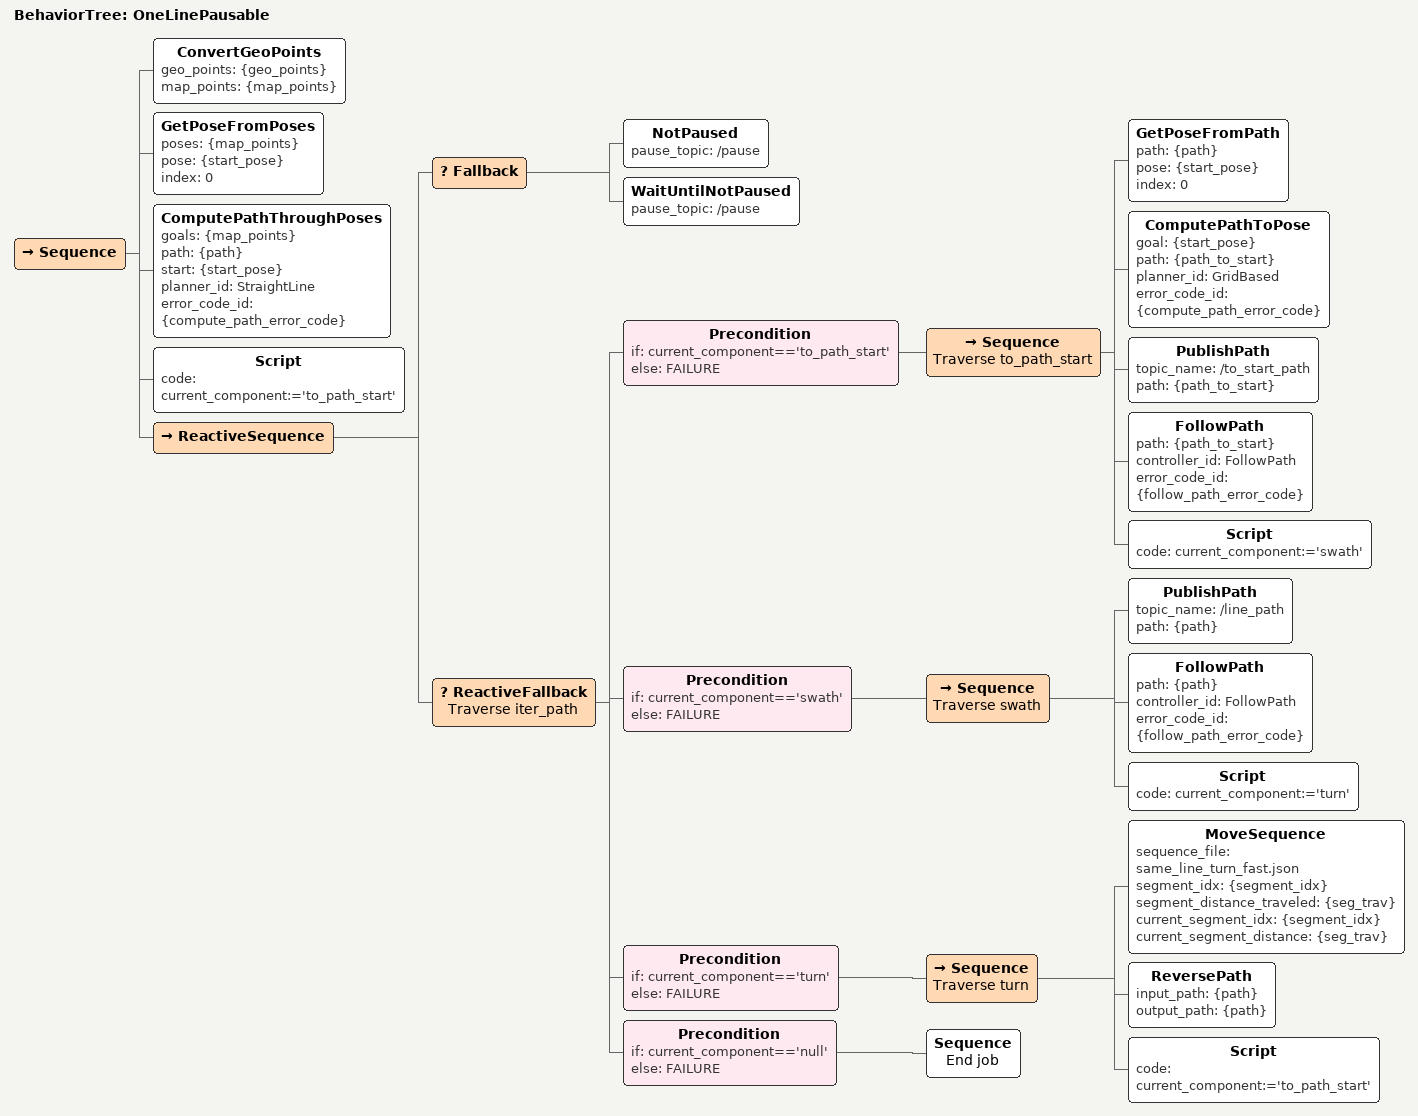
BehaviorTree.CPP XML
<root BTCPP_format="4" main_tree_to_execute="OneLinePausable">
  <BehaviorTree ID="OneLinePausable">
    <Sequence>
      <!-- Convert WGS84 coordinates to map frame using robot_localization/fromLL -->
      <ConvertGeoPoints geo_points="{geo_points}" map_points="{map_points}"/>
      <GetPoseFromPoses poses="{map_points}" pose="{start_pose}" index="0" />
      <ComputePathThroughPoses goals="{map_points}" path="{path}" start="{start_pose}" planner_id="StraightLine" error_code_id="{compute_path_error_code}"/>
      <Script code=" current_component:='to_path_start' " />

      <ReactiveSequence>
        <!-- Check pause state - if paused, WaitUntilNotPaused keeps tree RUNNING -->
        <Fallback>
          <NotPaused pause_topic="/pause"/>
          <WaitUntilNotPaused pause_topic="/pause"/>
        </Fallback>

        <ReactiveFallback name="Traverse iter_path">
          <Precondition if="current_component=='to_path_start'" else="FAILURE">
            <Sequence name="Traverse to_path_start">
              <GetPoseFromPath path="{path}" pose="{start_pose}" index="0" />
              <ComputePathToPose goal="{start_pose}" path="{path_to_start}" planner_id="GridBased" error_code_id="{compute_path_error_code}"/>
              <PublishPath topic_name="/to_start_path" path="{path_to_start}"/>
              <FollowPath path="{path_to_start}" controller_id="FollowPath" error_code_id="{follow_path_error_code}"/>
              <Script code=" current_component:='swath' " />
            </Sequence>
          </Precondition>
          <Precondition if="current_component=='swath'" else="FAILURE">
            <Sequence name="Traverse swath">
              <PublishPath topic_name="/line_path" path="{path}"/>
              <FollowPath path="{path}" controller_id="FollowPath" error_code_id="{follow_path_error_code}"/>
              <Script code=" current_component:='turn' " />
            </Sequence>
          </Precondition>
          <Precondition if="current_component=='turn'" else="FAILURE">
            <Sequence name="Traverse turn">
              <MoveSequence sequence_file="same_line_turn_fast.json" segment_idx="{segment_idx}" segment_distance_traveled="{seg_trav}"
                              current_segment_idx="{segment_idx}" current_segment_distance="{seg_trav}"/>
              <ReversePath input_path="{path}" output_path="{path}"/>
              <Script code=" current_component:='to_path_start' " />
            </Sequence>
          </Precondition>
          <Precondition if="current_component=='null'" else="FAILURE">
            <Sequence name="End job">
              <!--Script code=" field_completed=true " /-->
            </Sequence>
          </Precondition>
        </ReactiveFallback>

      </ReactiveSequence>
    </Sequence>
  </BehaviorTree>
</root>
